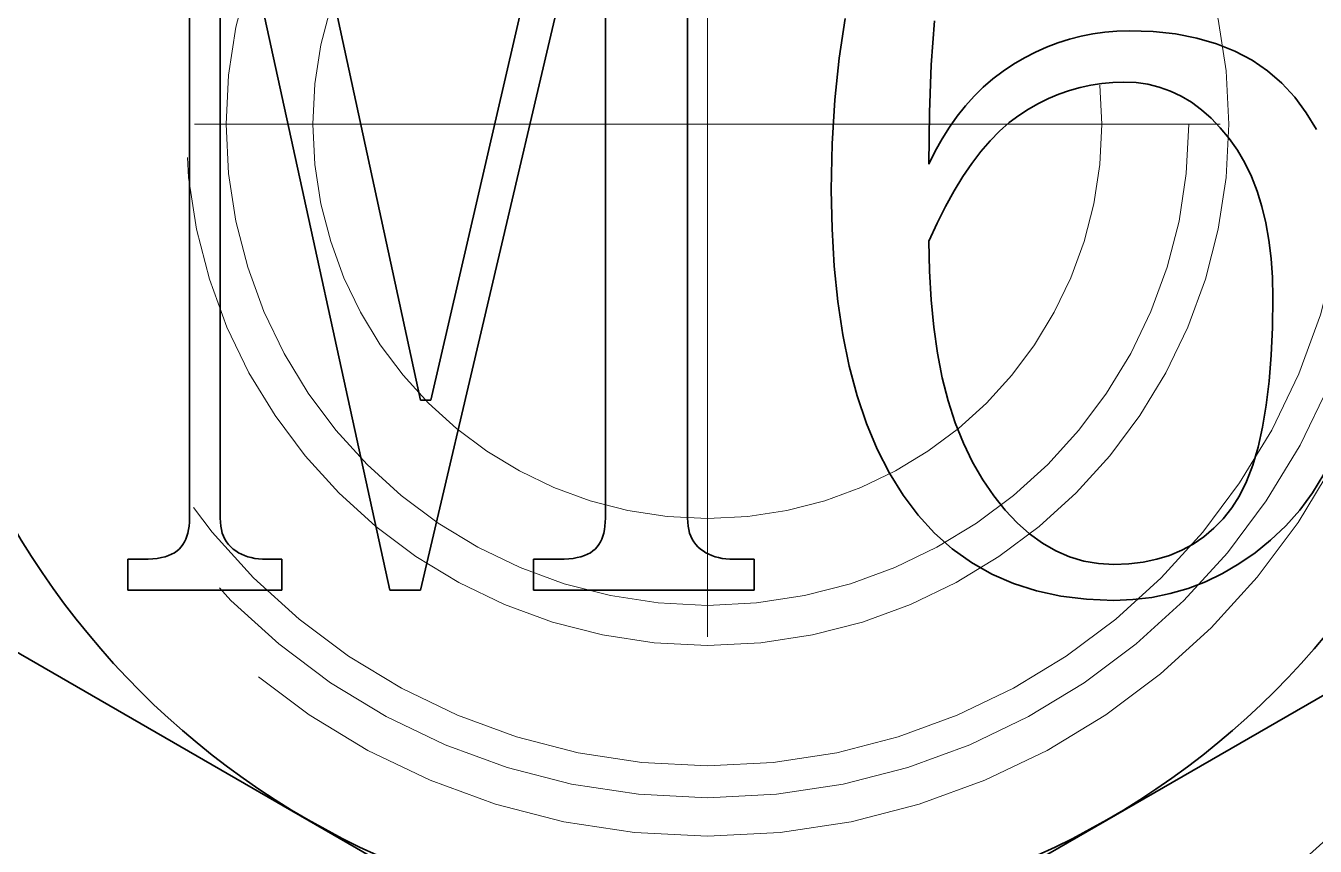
# Model space of a CAD drawing. Header units: millimetres. Extents: x 5606 to 13175, y -3239 to -2051.
# Drawn here: x 5875.45 to 5883.49, y -2435.29 to -2430.17 of the extents above; entities that cross this region are included whole.
import ezdxf

# ---------------------------------------------------------------- set-up
doc = ezdxf.new("R2010")
doc.units = ezdxf.units.MM
for name, pattern in [('CENTER-HOKUTO', [23, 20, -1, 1, -1]), ('DASHSPACE', [30, 12, -18]), ('HIDDEN-HOKUTO', [3.8, 2.5, -1.3])]:
    doc.linetypes.add(name, pattern=pattern)
doc.layers.add('AM_7', color=2, linetype='CENTER-HOKUTO', lineweight=30)
doc.layers.add('AM_HID', color=1, linetype='HIDDEN-HOKUTO', lineweight=25)

msp = doc.modelspace()

# ---------------------------------------------------------------- linework, layer by layer
at = {"color": 7, "lineweight": 35, "ltscale": 0.109682}
msp.add_line((5876.9818, -2428.2162), (5877.9099, -2432.5042), dxfattribs=at)
at = {"color": 7, "lineweight": 35, "ltscale": 0.110031}
msp.add_line((5877.9738, -2432.5042), (5878.9658, -2428.2162), dxfattribs=at)
at = {"color": 7, "lineweight": 35, "ltscale": 0.1144}
for p, q in [((5876.4698, -2433.2402), (5876.4698, -2428.6642)), ((5879.5738, -2428.6642), (5879.5738, -2433.2402))]:
    msp.add_line(p, q, dxfattribs=at)
at = {"color": 7, "lineweight": 35, "ltscale": 0.119146}
msp.add_line((5878.9978, -2429.0482), (5877.9099, -2433.6882), dxfattribs=at)
at = {"color": 7, "lineweight": 35, "ltscale": 0.1048}
msp.add_line((5879.0618, -2433.2402), (5879.0618, -2429.0482), dxfattribs=at)
at = {"color": 7, "lineweight": 35, "ltscale": 0.102401}
msp.add_line((5876.6618, -2429.1442), (5876.6618, -2433.2402), dxfattribs=at)
at = {"color": 7, "lineweight": 35, "ltscale": 0.116276}
msp.add_line((5877.7178, -2433.6882), (5876.7258, -2429.1442), dxfattribs=at)
at = {"color": 7, "lineweight": 35, "ltscale": 0.00623}
msp.add_line((5880.5188, -2430.371), (5880.5569, -2430.1247), dxfattribs=at)
at = {"color": 7, "lineweight": 35, "ltscale": 0.006877}
msp.add_line((5881.1124, -2430.1389), (5881.0932, -2430.4133), dxfattribs=at)
at = {"color": 7, "lineweight": 35, "ltscale": 0.001878}
for p, q in [((5881.8823, -2430.2751), (5881.9538, -2430.2522)), ((5882.0997, -2430.2189), (5882.1741, -2430.2086))]:
    msp.add_line(p, q, dxfattribs=at)
at = {"color": 7, "lineweight": 35, "ltscale": 0.00187}
msp.add_line((5881.9538, -2430.2522), (5882.0263, -2430.2335), dxfattribs=at)
at = {"color": 7, "lineweight": 35, "ltscale": 0.001872}
msp.add_line((5882.0263, -2430.2335), (5882.0997, -2430.2189), dxfattribs=at)
at = {"color": 7, "lineweight": 35, "ltscale": 0.00189}
msp.add_line((5882.1741, -2430.2086), (5882.2495, -2430.2023), dxfattribs=at)
at = {"color": 7, "lineweight": 35, "ltscale": 0.001909}
msp.add_line((5882.2495, -2430.2023), (5882.3258, -2430.2002), dxfattribs=at)
at = {"color": 7, "lineweight": 35, "ltscale": 0.003735}
msp.add_line((5882.3258, -2430.2002), (5882.4751, -2430.2053), dxfattribs=at)
at = {"color": 7, "lineweight": 35, "ltscale": 0.003537}
msp.add_line((5882.4751, -2430.2053), (5882.6157, -2430.2207), dxfattribs=at)
at = {"color": 7, "lineweight": 35, "ltscale": 0.003361}
msp.add_line((5882.6157, -2430.2207), (5882.7477, -2430.2463), dxfattribs=at)
at = {"color": 7, "lineweight": 35, "ltscale": 0.003212}
msp.add_line((5882.7477, -2430.2463), (5882.8711, -2430.2821), dxfattribs=at)
at = {"color": 7, "lineweight": 35, "ltscale": 0.001931}
msp.add_line((5881.6735, -2430.3687), (5881.7422, -2430.3334), dxfattribs=at)
at = {"color": 7, "lineweight": 35, "ltscale": 0.001907}
msp.add_line((5881.7422, -2430.3334), (5881.8117, -2430.3022), dxfattribs=at)
at = {"color": 7, "lineweight": 35, "ltscale": 0.001889}
msp.add_line((5881.8117, -2430.3022), (5881.8823, -2430.2751), dxfattribs=at)
at = {"color": 7, "lineweight": 35, "ltscale": 0.003091}
msp.add_line((5882.8711, -2430.2821), (5882.9858, -2430.3282), dxfattribs=at)
at = {"color": 7, "lineweight": 35, "ltscale": 0.003003}
msp.add_line((5882.9858, -2430.3282), (5883.0919, -2430.3845), dxfattribs=at)
at = {"color": 7, "lineweight": 35, "ltscale": 0.006534}
msp.add_line((5880.4916, -2430.6309), (5880.5188, -2430.371), dxfattribs=at)
at = {"color": 7, "lineweight": 35, "ltscale": 0.00745}
msp.add_line((5881.0932, -2430.4133), (5881.0817, -2430.7111), dxfattribs=at)
at = {"color": 7, "lineweight": 35, "ltscale": 0.001975}
msp.add_line((5881.54, -2430.4519), (5881.6058, -2430.4082), dxfattribs=at)
at = {"color": 7, "lineweight": 35, "ltscale": 0.001958}
msp.add_line((5881.6058, -2430.4082), (5881.6735, -2430.3687), dxfattribs=at)
at = {"color": 7, "lineweight": 35, "ltscale": 0.002949}
msp.add_line((5883.0919, -2430.3845), (5883.1893, -2430.4511), dxfattribs=at)
at = {"color": 7, "lineweight": 35, "ltscale": 0.001974}
msp.add_line((5881.4772, -2430.4997), (5881.54, -2430.4519), dxfattribs=at)
at = {"color": 7, "lineweight": 35, "ltscale": 0.002935}
msp.add_line((5883.1893, -2430.4511), (5883.2781, -2430.5279), dxfattribs=at)
at = {"color": 7, "lineweight": 35, "ltscale": 0.002003}
msp.add_line((5881.3601, -2430.6079), (5881.4171, -2430.5517), dxfattribs=at)
at = {"color": 7, "lineweight": 35, "ltscale": 0.001986}
msp.add_line((5881.4171, -2430.5517), (5881.4772, -2430.4997), dxfattribs=at)
at = {"color": 7, "lineweight": 35, "ltscale": 0.001726}
msp.add_line((5881.9538, -2430.5722), (5881.8887, -2430.5951), dxfattribs=at)
at = {"color": 7, "lineweight": 35, "ltscale": 0.001717}
msp.add_line((5882.0199, -2430.5535), (5881.9538, -2430.5722), dxfattribs=at)
at = {"color": 7, "lineweight": 35, "ltscale": 0.001714}
msp.add_line((5882.0869, -2430.5389), (5882.0199, -2430.5535), dxfattribs=at)
at = {"color": 7, "lineweight": 35, "ltscale": 0.00172}
msp.add_line((5882.1549, -2430.5285), (5882.0869, -2430.5389), dxfattribs=at)
at = {"color": 7, "lineweight": 35, "ltscale": 0.00173}
msp.add_line((5882.2239, -2430.5223), (5882.1549, -2430.5285), dxfattribs=at)
at = {"color": 7, "lineweight": 35, "ltscale": 0.001749}
msp.add_line((5882.2938, -2430.5202), (5882.2239, -2430.5223), dxfattribs=at)
at = {"color": 7, "lineweight": 35, "ltscale": 0.001894}
msp.add_line((5882.3695, -2430.5237), (5882.2938, -2430.5202), dxfattribs=at)
at = {"color": 7, "lineweight": 35, "ltscale": 0.001855}
msp.add_line((5882.4429, -2430.5343), (5882.3695, -2430.5237), dxfattribs=at)
at = {"color": 7, "lineweight": 35, "ltscale": 0.001834}
msp.add_line((5882.5141, -2430.5519), (5882.4429, -2430.5343), dxfattribs=at)
at = {"color": 7, "lineweight": 35, "ltscale": 0.00183}
msp.add_line((5882.5831, -2430.5765), (5882.5141, -2430.5519), dxfattribs=at)
at = {"color": 7, "lineweight": 35, "ltscale": 0.002958}
msp.add_line((5883.2781, -2430.5279), (5883.3583, -2430.6149), dxfattribs=at)
at = {"color": 7, "lineweight": 35, "ltscale": 0.006856}
msp.add_line((5880.4753, -2430.9047), (5880.4916, -2430.6309), dxfattribs=at)
at = {"color": 7, "lineweight": 35, "ltscale": 0.002028}
msp.add_line((5881.3058, -2430.6682), (5881.3601, -2430.6079), dxfattribs=at)
at = {"color": 7, "lineweight": 35, "ltscale": 0.00179}
msp.add_line((5881.7614, -2430.6533), (5881.6991, -2430.6887), dxfattribs=at)
at = {"color": 7, "lineweight": 35, "ltscale": 0.001761}
msp.add_line((5881.8245, -2430.6221), (5881.7614, -2430.6533), dxfattribs=at)
at = {"color": 7, "lineweight": 35, "ltscale": 0.00174}
msp.add_line((5881.8887, -2430.5951), (5881.8245, -2430.6221), dxfattribs=at)
at = {"color": 7, "lineweight": 35, "ltscale": 0.001847}
msp.add_line((5882.6498, -2430.6082), (5882.5831, -2430.5765), dxfattribs=at)
at = {"color": 7, "lineweight": 35, "ltscale": 0.001879}
msp.add_line((5882.7143, -2430.6469), (5882.6498, -2430.6082), dxfattribs=at)
at = {"color": 7, "lineweight": 35, "ltscale": 0.001932}
msp.add_line((5882.7765, -2430.6927), (5882.7143, -2430.6469), dxfattribs=at)
at = {"color": 7, "lineweight": 35, "ltscale": 0.003019}
msp.add_line((5883.3583, -2430.6149), (5883.4298, -2430.7122), dxfattribs=at)
at = {"color": 7, "lineweight": 35, "ltscale": 0.008029}
msp.add_line((5881.0817, -2430.7111), (5881.0778, -2431.0322), dxfattribs=at)
at = {"color": 7, "lineweight": 35, "ltscale": 0.0021}
msp.add_line((5881.206, -2430.8013), (5881.2545, -2430.7327), dxfattribs=at)
at = {"color": 7, "lineweight": 35, "ltscale": 0.002062}
msp.add_line((5881.2545, -2430.7327), (5881.3058, -2430.6682), dxfattribs=at)
at = {"color": 7, "lineweight": 35, "ltscale": 0.001885}
msp.add_line((5881.6378, -2430.7282), (5881.5775, -2430.7735), dxfattribs=at)
at = {"color": 7, "lineweight": 35, "ltscale": 0.001823}
msp.add_line((5881.6991, -2430.6887), (5881.6378, -2430.7282), dxfattribs=at)
at = {"color": 7, "lineweight": 35, "ltscale": 0.001999}
msp.add_line((5882.8366, -2430.7455), (5882.7765, -2430.6927), dxfattribs=at)
at = {"color": 7, "lineweight": 35, "ltscale": 0.003043}
msp.add_line((5883.4298, -2430.7122), (5883.4937, -2430.8159), dxfattribs=at)
at = {"color": 7, "lineweight": 35, "ltscale": 0.002148}
msp.add_line((5881.1604, -2430.8741), (5881.206, -2430.8013), dxfattribs=at)
at = {"color": 7, "lineweight": 35, "ltscale": 0.001984}
msp.add_line((5881.5775, -2430.7735), (5881.5181, -2430.8261), dxfattribs=at)
at = {"color": 7, "lineweight": 35, "ltscale": 0.002078}
msp.add_line((5882.8943, -2430.8053), (5882.8366, -2430.7455), dxfattribs=at)
at = {"color": 7, "lineweight": 35, "ltscale": 0.002174}
msp.add_line((5882.9498, -2430.8722), (5882.8943, -2430.8053), dxfattribs=at)
at = {"color": 7, "lineweight": 35, "ltscale": 0.0022}
msp.add_line((5881.1176, -2430.9511), (5881.1604, -2430.8741), dxfattribs=at)
at = {"color": 7, "lineweight": 35, "ltscale": 0.002212}
msp.add_line((5881.4597, -2430.8861), (5881.4023, -2430.9535), dxfattribs=at)
at = {"color": 7, "lineweight": 35, "ltscale": 0.002094}
msp.add_line((5881.5181, -2430.8261), (5881.4597, -2430.8861), dxfattribs=at)
at = {"color": 7, "lineweight": 35, "ltscale": 0.002241}
msp.add_line((5883.0015, -2430.9455), (5882.9498, -2430.8722), dxfattribs=at)
at = {"color": 7, "lineweight": 35, "ltscale": 0.007189}
msp.add_line((5880.4698, -2431.1922), (5880.4753, -2430.9047), dxfattribs=at)
at = {"color": 7, "lineweight": 35, "ltscale": 0.00226}
msp.add_line((5881.0778, -2431.0322), (5881.1176, -2430.9511), dxfattribs=at)
at = {"color": 7, "lineweight": 35, "ltscale": 0.002342}
msp.add_line((5881.4023, -2430.9535), (5881.3458, -2431.0282), dxfattribs=at)
at = {"color": 7, "lineweight": 35, "ltscale": 0.00229}
msp.add_line((5883.0477, -2431.0245), (5883.0015, -2430.9455), dxfattribs=at)
at = {"color": 7, "lineweight": 35, "ltscale": 0.002477}
msp.add_line((5881.3458, -2431.0282), (5881.2903, -2431.1103), dxfattribs=at)
at = {"color": 7, "lineweight": 35, "ltscale": 0.002352}
msp.add_line((5883.0886, -2431.1093), (5883.0477, -2431.0245), dxfattribs=at)
at = {"color": 7, "lineweight": 35, "ltscale": 0.002619}
msp.add_line((5881.2903, -2431.1103), (5881.2357, -2431.1997), dxfattribs=at)
at = {"color": 7, "lineweight": 35, "ltscale": 0.002431}
msp.add_line((5883.1239, -2431.1999), (5883.0886, -2431.1093), dxfattribs=at)
at = {"color": 7, "lineweight": 35, "ltscale": 0.006094}
msp.add_line((5880.4743, -2431.4359), (5880.4698, -2431.1922), dxfattribs=at)
at = {"color": 7, "lineweight": 35, "ltscale": 0.002767}
msp.add_line((5881.2357, -2431.1997), (5881.1821, -2431.2965), dxfattribs=at)
at = {"color": 7, "lineweight": 35, "ltscale": 0.002521}
msp.add_line((5883.1538, -2431.2962), (5883.1239, -2431.1999), dxfattribs=at)
at = {"color": 7, "lineweight": 35, "ltscale": 0.002917}
msp.add_line((5881.1821, -2431.2965), (5881.1295, -2431.4007), dxfattribs=at)
at = {"color": 7, "lineweight": 35, "ltscale": 0.002625}
msp.add_line((5883.1783, -2431.3983), (5883.1538, -2431.2962), dxfattribs=at)
at = {"color": 7, "lineweight": 35, "ltscale": 0.005805}
msp.add_line((5880.4877, -2431.6677), (5880.4743, -2431.4359), dxfattribs=at)
at = {"color": 7, "lineweight": 35, "ltscale": 0.003073}
msp.add_line((5881.1295, -2431.4007), (5881.0778, -2431.5122), dxfattribs=at)
at = {"color": 7, "lineweight": 35, "ltscale": 0.002738}
msp.add_line((5883.1973, -2431.5062), (5883.1783, -2431.3983), dxfattribs=at)
at = {"color": 7, "lineweight": 35, "ltscale": 0.004693}
msp.add_line((5881.0778, -2431.5122), (5881.0812, -2431.6999), dxfattribs=at)
at = {"color": 7, "lineweight": 35, "ltscale": 0.00286}
msp.add_line((5883.2109, -2431.6197), (5883.1973, -2431.5062), dxfattribs=at)
at = {"color": 7, "lineweight": 35, "ltscale": 0.002992}
msp.add_line((5883.2191, -2431.7391), (5883.2109, -2431.6197), dxfattribs=at)
at = {"color": 7, "lineweight": 35, "ltscale": 0.005529}
msp.add_line((5880.5101, -2431.8878), (5880.4877, -2431.6677), dxfattribs=at)
at = {"color": 7, "lineweight": 35, "ltscale": 0.004484}
msp.add_line((5881.0812, -2431.6999), (5881.0913, -2431.879), dxfattribs=at)
at = {"color": 7, "lineweight": 35, "ltscale": 0.003127}
msp.add_line((5883.2218, -2431.8642), (5883.2191, -2431.7391), dxfattribs=at)
at = {"color": 7, "lineweight": 35, "ltscale": 0.005262}
msp.add_line((5880.5415, -2432.0959), (5880.5101, -2431.8878), dxfattribs=at)
at = {"color": 7, "lineweight": 35, "ltscale": 0.00428}
msp.add_line((5881.0913, -2431.879), (5881.1081, -2432.0493), dxfattribs=at)
at = {"color": 7, "lineweight": 35, "ltscale": 0.00465}
msp.add_line((5883.2192, -2432.0502), (5883.2218, -2431.8642), dxfattribs=at)
at = {"color": 7, "lineweight": 35, "ltscale": 0.00501}
msp.add_line((5880.5818, -2432.2922), (5880.5415, -2432.0959), dxfattribs=at)
at = {"color": 7, "lineweight": 35, "ltscale": 0.004087}
msp.add_line((5881.1081, -2432.0493), (5881.1316, -2432.2111), dxfattribs=at)
at = {"color": 7, "lineweight": 35, "ltscale": 0.004347}
msp.add_line((5883.2116, -2432.2239), (5883.2192, -2432.0502), dxfattribs=at)
at = {"color": 7, "lineweight": 35, "ltscale": 0.003902}
msp.add_line((5881.1316, -2432.2111), (5881.1618, -2432.3642), dxfattribs=at)
at = {"color": 7, "lineweight": 35, "ltscale": 0.004053}
msp.add_line((5883.1988, -2432.3855), (5883.2116, -2432.2239), dxfattribs=at)
at = {"color": 7, "lineweight": 35, "ltscale": 0.004775}
msp.add_line((5880.6311, -2432.4767), (5880.5818, -2432.2922), dxfattribs=at)
at = {"color": 7, "lineweight": 35, "ltscale": 0.003729}
msp.add_line((5881.1618, -2432.3642), (5881.1988, -2432.5087), dxfattribs=at)
at = {"color": 7, "lineweight": 35, "ltscale": 0.003762}
msp.add_line((5883.1809, -2432.5349), (5883.1988, -2432.3855), dxfattribs=at)
at = {"color": 7, "lineweight": 35, "ltscale": 0.004554}
msp.add_line((5880.6893, -2432.6493), (5880.6311, -2432.4767), dxfattribs=at)
at = {"color": 7, "lineweight": 35, "ltscale": 0.001599}
msp.add_line((5877.9099, -2432.5042), (5877.9738, -2432.5042), dxfattribs=at)
at = {"color": 7, "lineweight": 35, "ltscale": 0.003567}
msp.add_line((5881.1988, -2432.5087), (5881.2424, -2432.6445), dxfattribs=at)
at = {"color": 7, "lineweight": 35, "ltscale": 0.003481}
msp.add_line((5883.1578, -2432.6722), (5883.1809, -2432.5349), dxfattribs=at)
at = {"color": 7, "lineweight": 35, "ltscale": 0.004357}
msp.add_line((5880.7565, -2432.8101), (5880.6893, -2432.6493), dxfattribs=at)
at = {"color": 7, "lineweight": 35, "ltscale": 0.003421}
msp.add_line((5881.2424, -2432.6445), (5881.2929, -2432.7717), dxfattribs=at)
at = {"color": 7, "lineweight": 35, "ltscale": 0.003205}
msp.add_line((5883.1296, -2432.7973), (5883.1578, -2432.6722), dxfattribs=at)
at = {"color": 7, "lineweight": 35, "ltscale": 0.004183}
msp.add_line((5880.8327, -2432.9591), (5880.7565, -2432.8101), dxfattribs=at)
at = {"color": 7, "lineweight": 35, "ltscale": 0.00329}
msp.add_line((5881.2929, -2432.7717), (5881.35, -2432.8903), dxfattribs=at)
at = {"color": 7, "lineweight": 35, "ltscale": 0.002945}
msp.add_line((5883.0964, -2432.9103), (5883.1296, -2432.7973), dxfattribs=at)
at = {"color": 7, "lineweight": 35, "ltscale": 0.003177}
msp.add_line((5881.35, -2432.8903), (5881.4138, -2433.0002), dxfattribs=at)
at = {"color": 7, "lineweight": 35, "ltscale": 0.004034}
msp.add_line((5880.9178, -2433.0962), (5880.8327, -2432.9591), dxfattribs=at)
at = {"color": 7, "lineweight": 35, "ltscale": 0.002697}
msp.add_line((5883.058, -2433.0111), (5883.0964, -2432.9103), dxfattribs=at)
at = {"color": 7, "lineweight": 35, "ltscale": 0.003415}
msp.add_line((5883.5385, -2432.9652), (5883.4689, -2433.0828), dxfattribs=at)
at = {"color": 7, "lineweight": 35, "ltscale": 0.003039}
msp.add_line((5881.4138, -2433.0002), (5881.4824, -2433.1005), dxfattribs=at)
at = {"color": 7, "lineweight": 35, "ltscale": 0.002468}
msp.add_line((5883.0145, -2433.0997), (5883.058, -2433.0111), dxfattribs=at)
at = {"color": 7, "lineweight": 35, "ltscale": 0.0039}
msp.add_line((5881.0116, -2433.2209), (5880.9178, -2433.0962), dxfattribs=at)
at = {"color": 7, "lineweight": 35, "ltscale": 0.00287}
msp.add_line((5881.4824, -2433.1005), (5881.554, -2433.1903), dxfattribs=at)
at = {"color": 7, "lineweight": 35, "ltscale": 0.002266}
msp.add_line((5882.9658, -2433.1762), (5883.0145, -2433.0997), dxfattribs=at)
at = {"color": 7, "lineweight": 35, "ltscale": 0.003337}
msp.add_line((5883.4689, -2433.0828), (5883.39, -2433.1904), dxfattribs=at)
at = {"color": 7, "lineweight": 35, "ltscale": 0.00378}
msp.add_line((5881.1137, -2433.3324), (5881.0116, -2433.2209), dxfattribs=at)
at = {"color": 7, "lineweight": 35, "ltscale": 0.002716}
msp.add_line((5881.554, -2433.1903), (5881.6284, -2433.2695), dxfattribs=at)
at = {"color": 7, "lineweight": 35, "ltscale": 0.00214}
msp.add_line((5882.9124, -2433.2431), (5882.9658, -2433.1762), dxfattribs=at)
at = {"color": 7, "lineweight": 35, "ltscale": 0.003291}
msp.add_line((5883.39, -2433.1904), (5883.3018, -2433.2882), dxfattribs=at)
at = {"color": 7, "lineweight": 35, "ltscale": 0.000564188}
msp.add_line((5876.4641, -2433.3112), (5876.4673, -2433.2889), dxfattribs=at)
at = {"color": 7, "lineweight": 35, "ltscale": 0.000593989}
msp.add_line((5876.4673, -2433.2889), (5876.4692, -2433.2652), dxfattribs=at)
at = {"color": 7, "lineweight": 35, "ltscale": 0.000624271}
msp.add_line((5876.4692, -2433.2652), (5876.4698, -2433.2402), dxfattribs=at)
at = {"color": 7, "lineweight": 35, "ltscale": 0.0006244}
msp.add_line((5876.6618, -2433.2402), (5876.6626, -2433.2652), dxfattribs=at)
at = {"color": 7, "lineweight": 35, "ltscale": 0.000595024}
for p, q in [((5876.6626, -2433.2652), (5876.665, -2433.2889)), ((5879.5747, -2433.2652), (5879.577, -2433.2889))]:
    msp.add_line(p, q, dxfattribs=at)
at = {"color": 7, "lineweight": 35, "ltscale": 0.000567344}
for p, q in [((5876.665, -2433.2889), (5876.669, -2433.3112)), ((5879.577, -2433.2889), (5879.581, -2433.3112))]:
    msp.add_line(p, q, dxfattribs=at)
at = {"color": 7, "lineweight": 35, "ltscale": 0.00056408}
msp.add_line((5879.0561, -2433.3112), (5879.0593, -2433.2889), dxfattribs=at)
at = {"color": 7, "lineweight": 35, "ltscale": 0.000593928}
msp.add_line((5879.0593, -2433.2889), (5879.0612, -2433.2652), dxfattribs=at)
at = {"color": 7, "lineweight": 35, "ltscale": 0.00062431}
msp.add_line((5879.0612, -2433.2652), (5879.0618, -2433.2402), dxfattribs=at)
at = {"color": 7, "lineweight": 35, "ltscale": 0.00062445}
msp.add_line((5879.5738, -2433.2402), (5879.5747, -2433.2652), dxfattribs=at)
at = {"color": 7, "lineweight": 35, "ltscale": 0.002584}
msp.add_line((5881.6284, -2433.2695), (5881.7056, -2433.3381), dxfattribs=at)
at = {"color": 7, "lineweight": 35, "ltscale": 0.002044}
msp.add_line((5882.7921, -2433.3557), (5882.8545, -2433.3029), dxfattribs=at)
at = {"color": 7, "lineweight": 35, "ltscale": 0.002082}
msp.add_line((5882.8545, -2433.3029), (5882.9124, -2433.2431), dxfattribs=at)
at = {"color": 7, "lineweight": 35, "ltscale": 0.003226}
msp.add_line((5883.3018, -2433.2882), (5883.2076, -2433.3764), dxfattribs=at)
at = {"color": 7, "lineweight": 35, "ltscale": 0.000480449}
msp.add_line((5876.4385, -2433.3881), (5876.4468, -2433.3708), dxfattribs=at)
at = {"color": 7, "lineweight": 35, "ltscale": 0.000495948}
msp.add_line((5876.4468, -2433.3708), (5876.4538, -2433.3522), dxfattribs=at)
at = {"color": 7, "lineweight": 35, "ltscale": 0.000515717}
msp.add_line((5876.4538, -2433.3522), (5876.4596, -2433.3324), dxfattribs=at)
at = {"color": 7, "lineweight": 35, "ltscale": 0.00054107}
msp.add_line((5876.4596, -2433.3324), (5876.4641, -2433.3112), dxfattribs=at)
at = {"color": 7, "lineweight": 35, "ltscale": 0.000547774}
msp.add_line((5876.669, -2433.3112), (5876.6746, -2433.3324), dxfattribs=at)
at = {"color": 7, "lineweight": 35, "ltscale": 0.000526869}
for p, q in [((5876.6746, -2433.3324), (5876.6818, -2433.3522)), ((5879.5866, -2433.3324), (5879.5938, -2433.3522))]:
    msp.add_line(p, q, dxfattribs=at)
at = {"color": 7, "lineweight": 35, "ltscale": 0.000513276}
for p, q in [((5876.6818, -2433.3522), (5876.6906, -2433.3708)), ((5879.5938, -2433.3522), (5879.6026, -2433.3708))]:
    msp.add_line(p, q, dxfattribs=at)
at = {"color": 7, "lineweight": 35, "ltscale": 0.0005044}
msp.add_line((5876.6906, -2433.3708), (5876.701, -2433.3881), dxfattribs=at)
at = {"color": 7, "lineweight": 35, "ltscale": 0.000480118}
msp.add_line((5879.0305, -2433.3881), (5879.0388, -2433.3708), dxfattribs=at)
at = {"color": 7, "lineweight": 35, "ltscale": 0.000496219}
msp.add_line((5879.0388, -2433.3708), (5879.0458, -2433.3522), dxfattribs=at)
at = {"color": 7, "lineweight": 35, "ltscale": 0.000515504}
msp.add_line((5879.0458, -2433.3522), (5879.0516, -2433.3324), dxfattribs=at)
at = {"color": 7, "lineweight": 35, "ltscale": 0.000541386}
msp.add_line((5879.0516, -2433.3324), (5879.0561, -2433.3112), dxfattribs=at)
at = {"color": 7, "lineweight": 35, "ltscale": 0.000547578}
msp.add_line((5879.581, -2433.3112), (5879.5866, -2433.3324), dxfattribs=at)
at = {"color": 7, "lineweight": 35, "ltscale": 0.000504793}
msp.add_line((5879.6026, -2433.3708), (5879.613, -2433.3881), dxfattribs=at)
at = {"color": 7, "lineweight": 35, "ltscale": 0.003697}
msp.add_line((5881.2241, -2433.4308), (5881.1137, -2433.3324), dxfattribs=at)
at = {"color": 7, "lineweight": 35, "ltscale": 0.002475}
msp.add_line((5881.7056, -2433.3381), (5881.7858, -2433.3962), dxfattribs=at)
at = {"color": 7, "lineweight": 35, "ltscale": 0.002027}
msp.add_line((5882.7252, -2433.4015), (5882.7921, -2433.3557), dxfattribs=at)
at = {"color": 7, "lineweight": 35, "ltscale": 0.003128}
msp.add_line((5883.2076, -2433.3764), (5883.1105, -2433.4553), dxfattribs=at)
at = {"color": 7, "lineweight": 35, "ltscale": 0.000529746}
for p, q in [((5876.3393, -2433.4732), (5876.3588, -2433.4648)), ((5878.9313, -2433.4732), (5878.9507, -2433.4648))]:
    msp.add_line(p, q, dxfattribs=at)
at = {"color": 7, "lineweight": 35, "ltscale": 0.000501849}
for p, q in [((5876.3588, -2433.4648), (5876.3764, -2433.4553)), ((5878.9507, -2433.4648), (5878.9684, -2433.4553))]:
    msp.add_line(p, q, dxfattribs=at)
at = {"color": 7, "lineweight": 35, "ltscale": 0.000476398}
msp.add_line((5876.3764, -2433.4553), (5876.3921, -2433.4444), dxfattribs=at)
at = {"color": 7, "lineweight": 35, "ltscale": 0.00045891}
for p, q in [((5876.3921, -2433.4444), (5876.4058, -2433.4322)), ((5878.9841, -2433.4444), (5878.9978, -2433.4322))]:
    msp.add_line(p, q, dxfattribs=at)
at = {"color": 7, "lineweight": 35, "ltscale": 0.000454295}
msp.add_line((5876.4058, -2433.4322), (5876.418, -2433.4188), dxfattribs=at)
at = {"color": 7, "lineweight": 35, "ltscale": 0.000457619}
for p, q in [((5876.418, -2433.4188), (5876.4289, -2433.4041)), ((5879.01, -2433.4188), (5879.0209, -2433.4041))]:
    msp.add_line(p, q, dxfattribs=at)
at = {"color": 7, "lineweight": 35, "ltscale": 0.000465671}
msp.add_line((5876.4289, -2433.4041), (5876.4385, -2433.3881), dxfattribs=at)
at = {"color": 7, "lineweight": 35, "ltscale": 0.000500183}
for p, q in [((5876.701, -2433.3881), (5876.713, -2433.4041)), ((5879.613, -2433.3881), (5879.625, -2433.4041))]:
    msp.add_line(p, q, dxfattribs=at)
at = {"color": 7, "lineweight": 35, "ltscale": 0.000501014}
msp.add_line((5876.713, -2433.4041), (5876.7266, -2433.4188), dxfattribs=at)
at = {"color": 7, "lineweight": 35, "ltscale": 0.00050801}
msp.add_line((5876.7266, -2433.4188), (5876.7418, -2433.4322), dxfattribs=at)
at = {"color": 7, "lineweight": 35, "ltscale": 0.000511184}
for p, q in [((5876.7418, -2433.4322), (5876.7583, -2433.4444)), ((5879.6538, -2433.4322), (5879.6703, -2433.4444))]:
    msp.add_line(p, q, dxfattribs=at)
at = {"color": 7, "lineweight": 35, "ltscale": 0.000514668}
msp.add_line((5876.7583, -2433.4444), (5876.7758, -2433.4553), dxfattribs=at)
at = {"color": 7, "lineweight": 35, "ltscale": 0.000518013}
msp.add_line((5876.7758, -2433.4553), (5876.7941, -2433.4648), dxfattribs=at)
at = {"color": 7, "lineweight": 35, "ltscale": 0.000527644}
msp.add_line((5876.7941, -2433.4648), (5876.8135, -2433.4732), dxfattribs=at)
at = {"color": 7, "lineweight": 35, "ltscale": 0.000477024}
msp.add_line((5878.9684, -2433.4553), (5878.9841, -2433.4444), dxfattribs=at)
at = {"color": 7, "lineweight": 35, "ltscale": 0.000453784}
msp.add_line((5878.9978, -2433.4322), (5879.01, -2433.4188), dxfattribs=at)
at = {"color": 7, "lineweight": 35, "ltscale": 0.000466063}
msp.add_line((5879.0209, -2433.4041), (5879.0305, -2433.3881), dxfattribs=at)
at = {"color": 7, "lineweight": 35, "ltscale": 0.000500496}
msp.add_line((5879.625, -2433.4041), (5879.6386, -2433.4188), dxfattribs=at)
at = {"color": 7, "lineweight": 35, "ltscale": 0.000508581}
msp.add_line((5879.6386, -2433.4188), (5879.6538, -2433.4322), dxfattribs=at)
at = {"color": 7, "lineweight": 35, "ltscale": 0.000513372}
msp.add_line((5879.6703, -2433.4444), (5879.6877, -2433.4553), dxfattribs=at)
at = {"color": 7, "lineweight": 35, "ltscale": 0.000518689}
msp.add_line((5879.6877, -2433.4553), (5879.7061, -2433.4648), dxfattribs=at)
at = {"color": 7, "lineweight": 35, "ltscale": 0.000528344}
msp.add_line((5879.7061, -2433.4648), (5879.7255, -2433.4732), dxfattribs=at)
at = {"color": 7, "lineweight": 35, "ltscale": 0.003655}
msp.add_line((5881.3428, -2433.5161), (5881.2241, -2433.4308), dxfattribs=at)
at = {"color": 7, "lineweight": 35, "ltscale": 0.002393}
msp.add_line((5881.7858, -2433.3962), (5881.8689, -2433.4438), dxfattribs=at)
at = {"color": 7, "lineweight": 35, "ltscale": 0.002338}
msp.add_line((5881.8689, -2433.4438), (5881.9548, -2433.4807), dxfattribs=at)
at = {"color": 7, "lineweight": 35, "ltscale": 0.002054}
msp.add_line((5882.578, -2433.4719), (5882.6538, -2433.4402), dxfattribs=at)
at = {"color": 7, "lineweight": 35, "ltscale": 0.002029}
msp.add_line((5882.6538, -2433.4402), (5882.7252, -2433.4015), dxfattribs=at)
at = {"color": 7, "lineweight": 35, "ltscale": 0.003046}
msp.add_line((5883.1105, -2433.4553), (5883.0105, -2433.5248), dxfattribs=at)
at = {"color": 7, "lineweight": 35, "ltscale": 0.0048}
for p, q in [((5876.0858, -2433.6882), (5876.0858, -2433.4962)), ((5877.0458, -2433.4962), (5877.0458, -2433.6882)), ((5878.6138, -2433.6882), (5878.6138, -2433.4962)), ((5879.9898, -2433.4962), (5879.9898, -2433.6882))]:
    msp.add_line(p, q, dxfattribs=at)
at = {"color": 7, "lineweight": 35, "ltscale": 0.0024}
for p, q in [((5876.0858, -2433.4962), (5876.1818, -2433.4962)), ((5876.9498, -2433.4962), (5877.0458, -2433.4962))]:
    msp.add_line(p, q, dxfattribs=at)
at = {"color": 7, "lineweight": 35, "ltscale": 0.000776091}
msp.add_line((5876.1818, -2433.4962), (5876.2129, -2433.4955), dxfattribs=at)
at = {"color": 7, "lineweight": 35, "ltscale": 0.00072938}
msp.add_line((5876.2129, -2433.4955), (5876.242, -2433.4937), dxfattribs=at)
at = {"color": 7, "lineweight": 35, "ltscale": 0.000684573}
for p, q in [((5876.242, -2433.4937), (5876.2692, -2433.4904)), ((5878.834, -2433.4937), (5878.8611, -2433.4904))]:
    msp.add_line(p, q, dxfattribs=at)
at = {"color": 7, "lineweight": 35, "ltscale": 0.000642079}
for p, q in [((5876.2692, -2433.4904), (5876.2945, -2433.486)), ((5878.8611, -2433.4904), (5878.8864, -2433.486))]:
    msp.add_line(p, q, dxfattribs=at)
at = {"color": 7, "lineweight": 35, "ltscale": 0.000601197}
msp.add_line((5876.2945, -2433.486), (5876.3178, -2433.4802), dxfattribs=at)
at = {"color": 7, "lineweight": 35, "ltscale": 0.000565047}
msp.add_line((5876.3178, -2433.4802), (5876.3393, -2433.4732), dxfattribs=at)
at = {"color": 7, "lineweight": 35, "ltscale": 0.000536843}
for p, q in [((5876.8135, -2433.4732), (5876.8338, -2433.4802)), ((5879.7255, -2433.4732), (5879.7458, -2433.4802))]:
    msp.add_line(p, q, dxfattribs=at)
at = {"color": 7, "lineweight": 35, "ltscale": 0.000551709}
for p, q in [((5876.8338, -2433.4802), (5876.8551, -2433.486)), ((5879.7458, -2433.4802), (5879.7671, -2433.486))]:
    msp.add_line(p, q, dxfattribs=at)
at = {"color": 7, "lineweight": 35, "ltscale": 0.00056633}
for p, q in [((5876.8551, -2433.486), (5876.8773, -2433.4904)), ((5879.7671, -2433.486), (5879.7893, -2433.4904))]:
    msp.add_line(p, q, dxfattribs=at)
at = {"color": 7, "lineweight": 35, "ltscale": 0.000586958}
msp.add_line((5876.8773, -2433.4904), (5876.9006, -2433.4937), dxfattribs=at)
at = {"color": 7, "lineweight": 35, "ltscale": 0.000604575}
msp.add_line((5876.9006, -2433.4937), (5876.9247, -2433.4955), dxfattribs=at)
at = {"color": 7, "lineweight": 35, "ltscale": 0.000628886}
for p, q in [((5876.9247, -2433.4955), (5876.9498, -2433.4962)), ((5879.8367, -2433.4955), (5879.8619, -2433.4962))]:
    msp.add_line(p, q, dxfattribs=at)
at = {"color": 7, "lineweight": 35, "ltscale": 0.003999}
msp.add_line((5878.6138, -2433.4962), (5878.7738, -2433.4962), dxfattribs=at)
at = {"color": 7, "lineweight": 35, "ltscale": 0.000776854}
msp.add_line((5878.7738, -2433.4962), (5878.8049, -2433.4955), dxfattribs=at)
at = {"color": 7, "lineweight": 35, "ltscale": 0.000728618}
msp.add_line((5878.8049, -2433.4955), (5878.834, -2433.4937), dxfattribs=at)
at = {"color": 7, "lineweight": 35, "ltscale": 0.000602679}
msp.add_line((5878.8864, -2433.486), (5878.9099, -2433.4802), dxfattribs=at)
at = {"color": 7, "lineweight": 35, "ltscale": 0.000563597}
msp.add_line((5878.9099, -2433.4802), (5878.9313, -2433.4732), dxfattribs=at)
at = {"color": 7, "lineweight": 35, "ltscale": 0.000585447}
msp.add_line((5879.7893, -2433.4904), (5879.8125, -2433.4937), dxfattribs=at)
at = {"color": 7, "lineweight": 35, "ltscale": 0.000606097}
msp.add_line((5879.8125, -2433.4937), (5879.8367, -2433.4955), dxfattribs=at)
at = {"color": 7, "lineweight": 35, "ltscale": 0.003199}
msp.add_line((5879.8619, -2433.4962), (5879.9898, -2433.4962), dxfattribs=at)
at = {"color": 7, "lineweight": 35, "ltscale": 0.003652}
msp.add_line((5881.4698, -2433.5883), (5881.3428, -2433.5161), dxfattribs=at)
at = {"color": 7, "lineweight": 35, "ltscale": 0.002316}
msp.add_line((5881.9548, -2433.4807), (5882.0436, -2433.5071), dxfattribs=at)
at = {"color": 7, "lineweight": 35, "ltscale": 0.002327}
msp.add_line((5882.0436, -2433.5071), (5882.1353, -2433.5229), dxfattribs=at)
at = {"color": 7, "lineweight": 35, "ltscale": 0.002367}
msp.add_line((5882.1353, -2433.5229), (5882.2298, -2433.5282), dxfattribs=at)
at = {"color": 7, "lineweight": 35, "ltscale": 0.002345}
msp.add_line((5882.2298, -2433.5282), (5882.3236, -2433.5247), dxfattribs=at)
at = {"color": 7, "lineweight": 35, "ltscale": 0.002249}
msp.add_line((5882.3236, -2433.5247), (5882.4129, -2433.5141), dxfattribs=at)
at = {"color": 7, "lineweight": 35, "ltscale": 0.002165}
msp.add_line((5882.4129, -2433.5141), (5882.4977, -2433.4965), dxfattribs=at)
at = {"color": 7, "lineweight": 35, "ltscale": 0.002101}
msp.add_line((5882.4977, -2433.4965), (5882.578, -2433.4719), dxfattribs=at)
at = {"color": 7, "lineweight": 35, "ltscale": 0.002981}
msp.add_line((5883.0105, -2433.5248), (5882.9076, -2433.5851), dxfattribs=at)
at = {"color": 7, "lineweight": 35, "ltscale": 0.003693}
msp.add_line((5881.6052, -2433.6473), (5881.4698, -2433.5883), dxfattribs=at)
at = {"color": 7, "lineweight": 35, "ltscale": 0.002937}
msp.add_line((5882.9076, -2433.5851), (5882.8018, -2433.6362), dxfattribs=at)
at = {"color": 7, "lineweight": 35, "ltscale": 0.144318}
msp.add_line((5879.6979, -2436.5585), (5874.6979, -2433.6733), dxfattribs=at)
at = {"color": 7, "lineweight": 35, "ltscale": 0.024001}
msp.add_line((5877.0458, -2433.6882), (5876.0858, -2433.6882), dxfattribs=at)
at = {"color": 7, "lineweight": 35, "ltscale": 0.004801}
msp.add_line((5877.9099, -2433.6882), (5877.7178, -2433.6882), dxfattribs=at)
at = {"color": 7, "lineweight": 35, "ltscale": 0.034399}
msp.add_line((5879.9898, -2433.6882), (5878.6138, -2433.6882), dxfattribs=at)
at = {"color": 7, "lineweight": 35, "ltscale": 0.144319}
msp.add_line((5884.6979, -2433.6732), (5879.6979, -2436.5585), dxfattribs=at)
at = {"color": 7, "lineweight": 35, "ltscale": 0.00377}
msp.add_line((5881.7488, -2433.6932), (5881.6052, -2433.6473), dxfattribs=at)
at = {"color": 7, "lineweight": 35, "ltscale": 0.003888}
msp.add_line((5881.9009, -2433.726), (5881.7488, -2433.6932), dxfattribs=at)
at = {"color": 7, "lineweight": 35, "ltscale": 0.002904}
msp.add_line((5882.6932, -2433.678), (5882.5817, -2433.7104), dxfattribs=at)
at = {"color": 7, "lineweight": 35, "ltscale": 0.00291}
msp.add_line((5882.8018, -2433.6362), (5882.6932, -2433.678), dxfattribs=at)
at = {"color": 7, "lineweight": 35, "ltscale": 0.004038}
msp.add_line((5882.0612, -2433.7457), (5881.9009, -2433.726), dxfattribs=at)
at = {"color": 7, "lineweight": 35, "ltscale": 0.004219}
msp.add_line((5882.2298, -2433.7522), (5882.0612, -2433.7457), dxfattribs=at)
at = {"color": 7, "lineweight": 35, "ltscale": 0.003007}
msp.add_line((5882.35, -2433.7476), (5882.2298, -2433.7522), dxfattribs=at)
at = {"color": 7, "lineweight": 35, "ltscale": 0.002953}
msp.add_line((5882.4673, -2433.7336), (5882.35, -2433.7476), dxfattribs=at)
at = {"color": 7, "lineweight": 35, "ltscale": 0.002918}
msp.add_line((5882.5817, -2433.7104), (5882.4673, -2433.7336), dxfattribs=at)
at = {"color": 7, "lineweight": 35}
for radius in [8, 7.8, 5]:
    msp.add_circle((5879.6979, -2430.7835), radius, dxfattribs=at)
at = {"color": 7, "linetype": 'DASHSPACE', "lineweight": 13}
msp.add_circle((5879.6979, -2430.7835), 3, dxfattribs=at)
at = {"layer": 'AM_7', "color": 2, "lineweight": 13}
for p, q in [((5879.6979, -2427.5875), (5879.6979, -2433.9796)), ((5882.8939, -2430.7835), (5876.5018, -2430.7835))]:
    msp.add_line(p, q, dxfattribs=at)
at = {"layer": 'AM_HID', "color": 1, "lineweight": 13, "ltscale": 4}
for radius in [7.8, 6, 5.9, 4.44, 4.2, 4.2, 4, 3.25, 2.4585]:
    msp.add_circle((5879.6979, -2430.7835), radius, dxfattribs=at)

doc.saveas('drawing.dxf')
